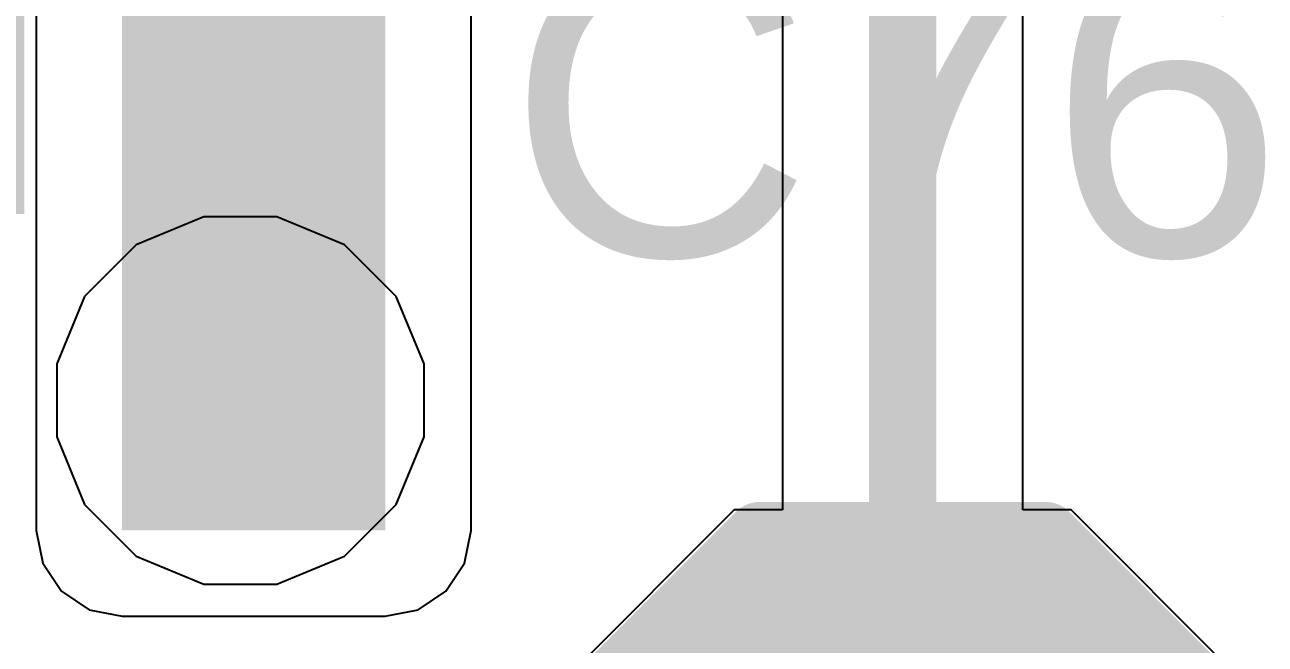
# Model space of a CAD drawing. Header units: inches. Extents: x -11 to 5379, y 0 to 5429.
# Drawn here: x 128.359 to 132.099, y 18.664 to 20.532 of the extents above; entities that cross this region are included whole.
import ezdxf

# ---------------------------------------------------------------- set-up
doc = ezdxf.new("R2010")
doc.units = ezdxf.units.IN
for name, color, linetype in [('Bottom Layer', 5, 'Continuous'), ('Drill Drawing', 1, 'Continuous'), ('GND', 16, 'Continuous'), ('PWR', 76, 'Continuous'), ('Top Layer', 1, 'Continuous'), ('Top Overlay', 2, 'Continuous'), ('Top Paste', 8, 'Continuous'), ('Top Solder', 216, 'Continuous'), ('Via Holes', 16, 'Continuous')]:
    doc.layers.add(name, color=color, linetype=linetype)
doc.styles.add('Arial', font='', dxfattribs={"height": 0.2})
doc.styles.get('Arial').set_extended_font_data('Arial')

# ---------------------------------------------------------------- blocks, each defined once
blk = doc.blocks.new('C___0402_43')
at = {"layer": 'Top Layer'}
for points in [[(-0.6985, -0.3175), (-0.6985, 0.3175), (-0.2413, 0.3175), (-0.2413, -0.3175)], [(0.2413, -0.3175), (0.2413, 0.3175), (0.6985, 0.3175), (0.6985, -0.3175)]]:
    blk.add_hatch(color=1, dxfattribs=at).paths.add_polyline_path(points)
at = {"layer": 'Top Paste'}
for points in [[(-0.6985, -0.3175), (-0.6985, 0.3175), (-0.2413, 0.3175), (-0.2413, -0.3175)], [(0.2413, -0.3175), (0.2413, 0.3175), (0.6985, 0.3175), (0.6985, -0.3175)]]:
    blk.add_hatch(color=8, dxfattribs=at).paths.add_polyline_path(points)
at = {"layer": 'Top Solder'}
for points in [[(-0.7585, -0.3775), (-0.7585, 0.3775), (-0.1813, 0.3775), (-0.1813, -0.3775)], [(0.1813, -0.3775), (0.1813, 0.3775), (0.7585, 0.3775), (0.7585, -0.3775)]]:
    blk.add_hatch(color=216, dxfattribs=at).paths.add_polyline_path(points)
at = {"layer": 'Top Overlay'}
for points in [[(-0.2794, 0.4064, 0.127, 0.127, 0), (-0.7874, 0.4064, 0.127, 0.127, 0)], [(-0.7874, 0.4064, 0.127, 0.127, 0), (-0.7874, -0.4064, 0.127, 0.127, 0)], [(0.7874, 0.4064, 0.127, 0.127, 0), (0.2794, 0.4064, 0.127, 0.127, 0)], [(0.7874, 0.4064, 0.127, 0.127, 0), (0.7874, -0.4064, 0.127, 0.127, 0)], [(-0.2794, -0.4064, 0.127, 0.127, 0), (-0.7874, -0.4064, 0.127, 0.127, 0)], [(0.7874, -0.4064, 0.127, 0.127, 0), (0.2794, -0.4064, 0.127, 0.127, 0)]]:
    blk.add_lwpolyline(points, format="xyseb", dxfattribs=at)
for points in [[(-0.8191, 0.4064, 0.0635, 0.0635, 1), (-0.7556, 0.4064, 0.0635, 0.0635, 1)], [(-0.8191, 0.4064, 0.0635, 0.0635, 1), (-0.7556, 0.4064, 0.0635, 0.0635, 1)], [(-0.3111, 0.4064, 0.0635, 0.0635, 1), (-0.2477, 0.4064, 0.0635, 0.0635, 1)], [(0.2477, 0.4064, 0.0635, 0.0635, 1), (0.3111, 0.4064, 0.0635, 0.0635, 1)], [(0.7556, 0.4064, 0.0635, 0.0635, 1), (0.8191, 0.4064, 0.0635, 0.0635, 1)], [(0.7556, 0.4064, 0.0635, 0.0635, 1), (0.8191, 0.4064, 0.0635, 0.0635, 1)], [(-0.8191, -0.4064, 0.0635, 0.0635, 1), (-0.7556, -0.4064, 0.0635, 0.0635, 1)], [(-0.8191, -0.4064, 0.0635, 0.0635, 1), (-0.7556, -0.4064, 0.0635, 0.0635, 1)], [(-0.3111, -0.4064, 0.0635, 0.0635, 1), (-0.2477, -0.4064, 0.0635, 0.0635, 1)], [(0.2477, -0.4064, 0.0635, 0.0635, 1), (0.3111, -0.4064, 0.0635, 0.0635, 1)], [(0.7556, -0.4064, 0.0635, 0.0635, 1), (0.8191, -0.4064, 0.0635, 0.0635, 1)], [(0.7556, -0.4064, 0.0635, 0.0635, 1), (0.8191, -0.4064, 0.0635, 0.0635, 1)]]:
    blk.add_lwpolyline(points, format="xyseb", close=True, dxfattribs=at)
blk = doc.blocks.new('T__________59')
at = {"layer": 'Top Layer'}
blk.add_hatch(color=1, dxfattribs=at).paths.add_polyline_path([(0.381, 0.762), (-0.381, 0.762), (-0.762, 0.381), (-0.762, -0.381), (-0.381, -0.762), (0.381, -0.762), (0.762, -0.381), (0.762, 0.381)])
at = {"layer": 'Top Paste'}
blk.add_hatch(color=8, dxfattribs=at).paths.add_polyline_path([(0.381, 0.762), (-0.381, 0.762), (-0.762, 0.381), (-0.762, -0.381), (-0.381, -0.762), (0.381, -0.762), (0.762, -0.381), (0.762, 0.381)])
at = {"layer": 'Top Solder'}
blk.add_hatch(color=216, dxfattribs=at).paths.add_polyline_path([(0.4318, 0.8636), (-0.4318, 0.8636), (-0.8636, 0.4318), (-0.8636, -0.4318), (-0.4318, -0.8636), (0.4318, -0.8636), (0.8636, -0.4318), (0.8636, 0.4318)])
at = {"layer": 'Top Overlay'}
for points in [[(-0.9398, 0.4318, 0.2, 0.2, 0), (-0.4318, 0.9398, 0.2, 0.2, 0)], [(-0.4318, 0.9398, 0.2, 0.2, 0), (0.4318, 0.9398, 0.2, 0.2, 0)], [(0.4318, 0.9398, 0.2, 0.2, 0), (0.9398, 0.4318, 0.2, 0.2, 0)], [(-0.9398, -0.4318, 0.2, 0.2, 0), (-0.9398, 0.4318, 0.2, 0.2, 0)], [(0.9398, -0.4318, 0.2, 0.2, 0), (0.9398, 0.4318, 0.2, 0.2, 0)], [(-0.9398, -0.4318, 0.2, 0.2, 0), (-0.4318, -0.9398, 0.2, 0.2, 0)], [(0.4318, -0.9398, 0.2, 0.2, 0), (0.9398, -0.4318, 0.2, 0.2, 0)], [(-0.4318, -0.9398, 0.2, 0.2, 0), (0.4318, -0.9398, 0.2, 0.2, 0)]]:
    blk.add_lwpolyline(points, format="xyseb", dxfattribs=at)
for points in [[(-0.4818, 0.9398, 0.1, 0.1, 1), (-0.3818, 0.9398, 0.1, 0.1, 1)], [(-0.4818, 0.9398, 0.1, 0.1, 1), (-0.3818, 0.9398, 0.1, 0.1, 1)], [(0.3818, 0.9398, 0.1, 0.1, 1), (0.4818, 0.9398, 0.1, 0.1, 1)], [(0.3818, 0.9398, 0.1, 0.1, 1), (0.4818, 0.9398, 0.1, 0.1, 1)], [(-0.9898, 0.4318, 0.1, 0.1, 1), (-0.8898, 0.4318, 0.1, 0.1, 1)], [(-0.9898, 0.4318, 0.1, 0.1, 1), (-0.8898, 0.4318, 0.1, 0.1, 1)], [(0.8898, 0.4318, 0.1, 0.1, 1), (0.9898, 0.4318, 0.1, 0.1, 1)], [(0.8898, 0.4318, 0.1, 0.1, 1), (0.9898, 0.4318, 0.1, 0.1, 1)], [(-0.9898, -0.4318, 0.1, 0.1, 1), (-0.8898, -0.4318, 0.1, 0.1, 1)], [(-0.9898, -0.4318, 0.1, 0.1, 1), (-0.8898, -0.4318, 0.1, 0.1, 1)], [(0.8898, -0.4318, 0.1, 0.1, 1), (0.9898, -0.4318, 0.1, 0.1, 1)], [(0.8898, -0.4318, 0.1, 0.1, 1), (0.9898, -0.4318, 0.1, 0.1, 1)], [(-0.4818, -0.9398, 0.1, 0.1, 1), (-0.3818, -0.9398, 0.1, 0.1, 1)], [(-0.4818, -0.9398, 0.1, 0.1, 1), (-0.3818, -0.9398, 0.1, 0.1, 1)], [(0.3818, -0.9398, 0.1, 0.1, 1), (0.4818, -0.9398, 0.1, 0.1, 1)], [(0.3818, -0.9398, 0.1, 0.1, 1), (0.4818, -0.9398, 0.1, 0.1, 1)]]:
    blk.add_lwpolyline(points, format="xyseb", close=True, dxfattribs=at)

msp = doc.modelspace()

# ---------------------------------------------------------------- hatches: boundary and pattern name
at = {"layer": 'Bottom Layer'}
h = msp.add_hatch(color=5, dxfattribs=at)
edge = h.paths.add_edge_path()
edge.add_arc((129.0089, 19.3994), 0.3, 0, 360)
at = {"layer": 'GND'}
h = msp.add_hatch(color=16, dxfattribs=at)
edge = h.paths.add_edge_path()
edge.add_arc((129.0089, 19.3994), 0.3, 0, 360)
at = {"layer": 'PWR'}
h = msp.add_hatch(color=76, dxfattribs=at)
edge = h.paths.add_edge_path()
edge.add_arc((129.0089, 19.3994), 0.3, 0, 360)
at = {"layer": 'Top Layer'}
msp.add_hatch(color=1, dxfattribs=at).paths.add_polyline_path([(128.6522, 19.0074), (129.4458, 19.0074), (129.4458, 22.3712), (128.6522, 22.3712)])
h = msp.add_hatch(color=1, dxfattribs=at)
edge = h.paths.add_edge_path()
edge.add_arc((129.0089, 19.3994), 0.3, 0, 360)
at = {"layer": 'Via Holes'}
h = msp.add_hatch(color=7, dxfattribs=at)
edge = h.paths.add_edge_path()
edge.add_arc((129.0089, 19.3994), 0.15, 0, 360)

# ---------------------------------------------------------------- linework, layer by layer
at = {"layer": 'Bottom Layer'}
for p, q in [((128.8987, 19.9534), (128.6951, 19.8691)), ((129.1191, 19.9534), (128.8987, 19.9534)), ((129.3227, 19.8691), (129.1191, 19.9534)), ((128.6951, 19.8691), (128.5392, 19.7132)), ((129.4785, 19.7132), (129.3227, 19.8691)), ((128.5392, 19.7132), (128.4549, 19.5096)), ((129.5629, 19.5096), (129.4785, 19.7132)), ((128.4549, 19.5096), (128.4549, 19.2892)), ((129.5629, 19.2892), (129.5629, 19.5096)), ((128.4549, 19.2892), (128.5392, 19.0856)), ((129.4785, 19.0856), (129.5629, 19.2892)), ((128.5392, 19.0856), (128.6951, 18.9298)), ((129.3227, 18.9298), (129.4785, 19.0856)), ((128.6951, 18.9298), (128.8987, 18.8454)), ((129.1191, 18.8454), (129.3227, 18.9298)), ((128.8987, 18.8454), (129.1191, 18.8454))]:
    msp.add_line(p, q, dxfattribs=at)
at = {"layer": 'Drill Drawing'}
for points in [[(128.7549, 19.5264, 0.0508, 0.0508, 0), (128.7549, 19.6534, 0.0508, 0.0508, 0)], [(128.7549, 19.6534, 0.0508, 0.0508, 0), (128.8819, 19.6534, 0.0508, 0.0508, 0)], [(128.8819, 19.6534, 0.0508, 0.0508, 0), (129.0089, 19.5264, 0.0508, 0.0508, 0)], [(129.0089, 19.5264, 0.0508, 0.0508, 0), (129.1359, 19.6534, 0.0508, 0.0508, 0)], [(129.1359, 19.6534, 0.0508, 0.0508, 0), (129.2629, 19.6534, 0.0508, 0.0508, 0)], [(129.2629, 19.5264, 0.0508, 0.0508, 0), (129.2629, 19.6534, 0.0508, 0.0508, 0)], [(128.7549, 19.5264, 0.0508, 0.0508, 0), (128.8819, 19.3994, 0.0508, 0.0508, 0)], [(129.1359, 19.3994, 0.0508, 0.0508, 0), (129.2629, 19.5264, 0.0508, 0.0508, 0)], [(128.7549, 19.2724, 0.0508, 0.0508, 0), (128.8819, 19.3994, 0.0508, 0.0508, 0)], [(129.1359, 19.3994, 0.0508, 0.0508, 0), (129.2629, 19.2724, 0.0508, 0.0508, 0)], [(128.7549, 19.1454, 0.0508, 0.0508, 0), (128.7549, 19.2724, 0.0508, 0.0508, 0)], [(128.8819, 19.1454, 0.0508, 0.0508, 0), (129.0089, 19.2724, 0.0508, 0.0508, 0)], [(129.0089, 19.2724, 0.0508, 0.0508, 0), (129.1359, 19.1454, 0.0508, 0.0508, 0)], [(129.2629, 19.1454, 0.0508, 0.0508, 0), (129.2629, 19.2724, 0.0508, 0.0508, 0)], [(128.7549, 19.1454, 0.0508, 0.0508, 0), (128.8819, 19.1454, 0.0508, 0.0508, 0)], [(129.1359, 19.1454, 0.0508, 0.0508, 0), (129.2629, 19.1454, 0.0508, 0.0508, 0)]]:
    msp.add_lwpolyline(points, format="xyseb", dxfattribs=at)
for points in [[(128.7422, 19.6534, 0.0254, 0.0254, 1), (128.7676, 19.6534, 0.0254, 0.0254, 1)], [(128.7422, 19.6534, 0.0254, 0.0254, 1), (128.7676, 19.6534, 0.0254, 0.0254, 1)], [(128.8692, 19.6534, 0.0254, 0.0254, 1), (128.8946, 19.6534, 0.0254, 0.0254, 1)], [(128.8692, 19.6534, 0.0254, 0.0254, 1), (128.8946, 19.6534, 0.0254, 0.0254, 1)], [(129.1232, 19.6534, 0.0254, 0.0254, 1), (129.1486, 19.6534, 0.0254, 0.0254, 1)], [(129.1232, 19.6534, 0.0254, 0.0254, 1), (129.1486, 19.6534, 0.0254, 0.0254, 1)], [(129.2502, 19.6534, 0.0254, 0.0254, 1), (129.2756, 19.6534, 0.0254, 0.0254, 1)], [(129.2502, 19.6534, 0.0254, 0.0254, 1), (129.2756, 19.6534, 0.0254, 0.0254, 1)], [(128.7422, 19.5264, 0.0254, 0.0254, 1), (128.7676, 19.5264, 0.0254, 0.0254, 1)], [(128.7422, 19.5264, 0.0254, 0.0254, 1), (128.7676, 19.5264, 0.0254, 0.0254, 1)], [(128.9962, 19.5264, 0.0254, 0.0254, 1), (129.0216, 19.5264, 0.0254, 0.0254, 1)], [(128.9962, 19.5264, 0.0254, 0.0254, 1), (129.0216, 19.5264, 0.0254, 0.0254, 1)], [(129.2502, 19.5264, 0.0254, 0.0254, 1), (129.2756, 19.5264, 0.0254, 0.0254, 1)], [(129.2502, 19.5264, 0.0254, 0.0254, 1), (129.2756, 19.5264, 0.0254, 0.0254, 1)], [(128.8692, 19.3994, 0.0254, 0.0254, 1), (128.8946, 19.3994, 0.0254, 0.0254, 1)], [(128.8692, 19.3994, 0.0254, 0.0254, 1), (128.8946, 19.3994, 0.0254, 0.0254, 1)], [(129.1232, 19.3994, 0.0254, 0.0254, 1), (129.1486, 19.3994, 0.0254, 0.0254, 1)], [(129.1232, 19.3994, 0.0254, 0.0254, 1), (129.1486, 19.3994, 0.0254, 0.0254, 1)], [(128.7422, 19.2724, 0.0254, 0.0254, 1), (128.7676, 19.2724, 0.0254, 0.0254, 1)], [(128.7422, 19.2724, 0.0254, 0.0254, 1), (128.7676, 19.2724, 0.0254, 0.0254, 1)], [(128.9962, 19.2724, 0.0254, 0.0254, 1), (129.0216, 19.2724, 0.0254, 0.0254, 1)], [(128.9962, 19.2724, 0.0254, 0.0254, 1), (129.0216, 19.2724, 0.0254, 0.0254, 1)], [(129.2502, 19.2724, 0.0254, 0.0254, 1), (129.2756, 19.2724, 0.0254, 0.0254, 1)], [(129.2502, 19.2724, 0.0254, 0.0254, 1), (129.2756, 19.2724, 0.0254, 0.0254, 1)], [(128.7422, 19.1454, 0.0254, 0.0254, 1), (128.7676, 19.1454, 0.0254, 0.0254, 1)], [(128.7422, 19.1454, 0.0254, 0.0254, 1), (128.7676, 19.1454, 0.0254, 0.0254, 1)], [(128.8692, 19.1454, 0.0254, 0.0254, 1), (128.8946, 19.1454, 0.0254, 0.0254, 1)], [(128.8692, 19.1454, 0.0254, 0.0254, 1), (128.8946, 19.1454, 0.0254, 0.0254, 1)], [(129.1232, 19.1454, 0.0254, 0.0254, 1), (129.1486, 19.1454, 0.0254, 0.0254, 1)], [(129.1232, 19.1454, 0.0254, 0.0254, 1), (129.1486, 19.1454, 0.0254, 0.0254, 1)], [(129.2502, 19.1454, 0.0254, 0.0254, 1), (129.2756, 19.1454, 0.0254, 0.0254, 1)], [(129.2502, 19.1454, 0.0254, 0.0254, 1), (129.2756, 19.1454, 0.0254, 0.0254, 1)]]:
    msp.add_lwpolyline(points, format="xyseb", close=True, dxfattribs=at)
at = {"layer": 'GND'}
for p, q in [((128.8987, 19.9534), (128.6951, 19.8691)), ((129.1191, 19.9534), (128.8987, 19.9534)), ((129.3227, 19.8691), (129.1191, 19.9534)), ((128.6951, 19.8691), (128.5392, 19.7132)), ((129.4785, 19.7132), (129.3227, 19.8691)), ((128.5392, 19.7132), (128.4549, 19.5096)), ((129.5629, 19.5096), (129.4785, 19.7132)), ((128.4549, 19.5096), (128.4549, 19.2892)), ((129.5629, 19.2892), (129.5629, 19.5096)), ((128.4549, 19.2892), (128.5392, 19.0856)), ((129.4785, 19.0856), (129.5629, 19.2892)), ((128.5392, 19.0856), (128.6951, 18.9298)), ((129.3227, 18.9298), (129.4785, 19.0856)), ((128.6951, 18.9298), (128.8987, 18.8454)), ((129.1191, 18.8454), (129.3227, 18.9298)), ((128.8987, 18.8454), (129.1191, 18.8454))]:
    msp.add_line(p, q, dxfattribs=at)
at = {"layer": 'Top Layer'}
for p, q in [((129.7047, 19.0074), (129.7047, 21.9278)), ((130.6435, 21.4497), (130.6435, 19.0692)), ((128.3932, 21.4122), (128.3932, 19.0074)), ((131.3687, 19.0692), (131.3687, 20.7192)), ((130.4981, 19.0692), (129.9901, 18.5612)), ((130.6435, 19.0692), (130.4981, 19.0692)), ((131.5141, 19.0692), (131.3687, 19.0692)), ((132.0221, 18.5612), (131.5141, 19.0692)), ((128.3932, 19.0074), (128.4129, 18.9082)), ((129.685, 18.9082), (129.7047, 19.0074)), ((128.4129, 18.9082), (128.469, 18.8242)), ((129.6289, 18.8242), (129.685, 18.9082)), ((128.469, 18.8242), (128.5531, 18.7681)), ((129.5449, 18.7681), (129.6289, 18.8242)), ((128.5531, 18.7681), (128.6522, 18.7484)), ((128.6522, 18.7484), (129.4458, 18.7484)), ((129.4458, 18.7484), (129.5449, 18.7681))]:
    msp.add_line(p, q, dxfattribs=at)
msp.add_lwpolyline([(131.0061, 18.0532, 0.2032, 0.2032, 0), (131.0061, 22.199, 0.2032, 0.2032, 0)], format="xyseb", dxfattribs=at)

# ---------------------------------------------------------------- block references
at = {"rotation": 180}
msp.add_blockref('C___0402_43', (128.539, 20.3392), dxfattribs=at)
msp.add_blockref('T__________59', (131.0061, 18.0532))

# ---------------------------------------------------------------- texts
at = {"layer": 'Top Overlay', "style": 'Arial'}
msp.add_text('C76', height=0.9144, dxfattribs=at).set_placement((129.8125, 19.8352))

doc.saveas('drawing.dxf')
